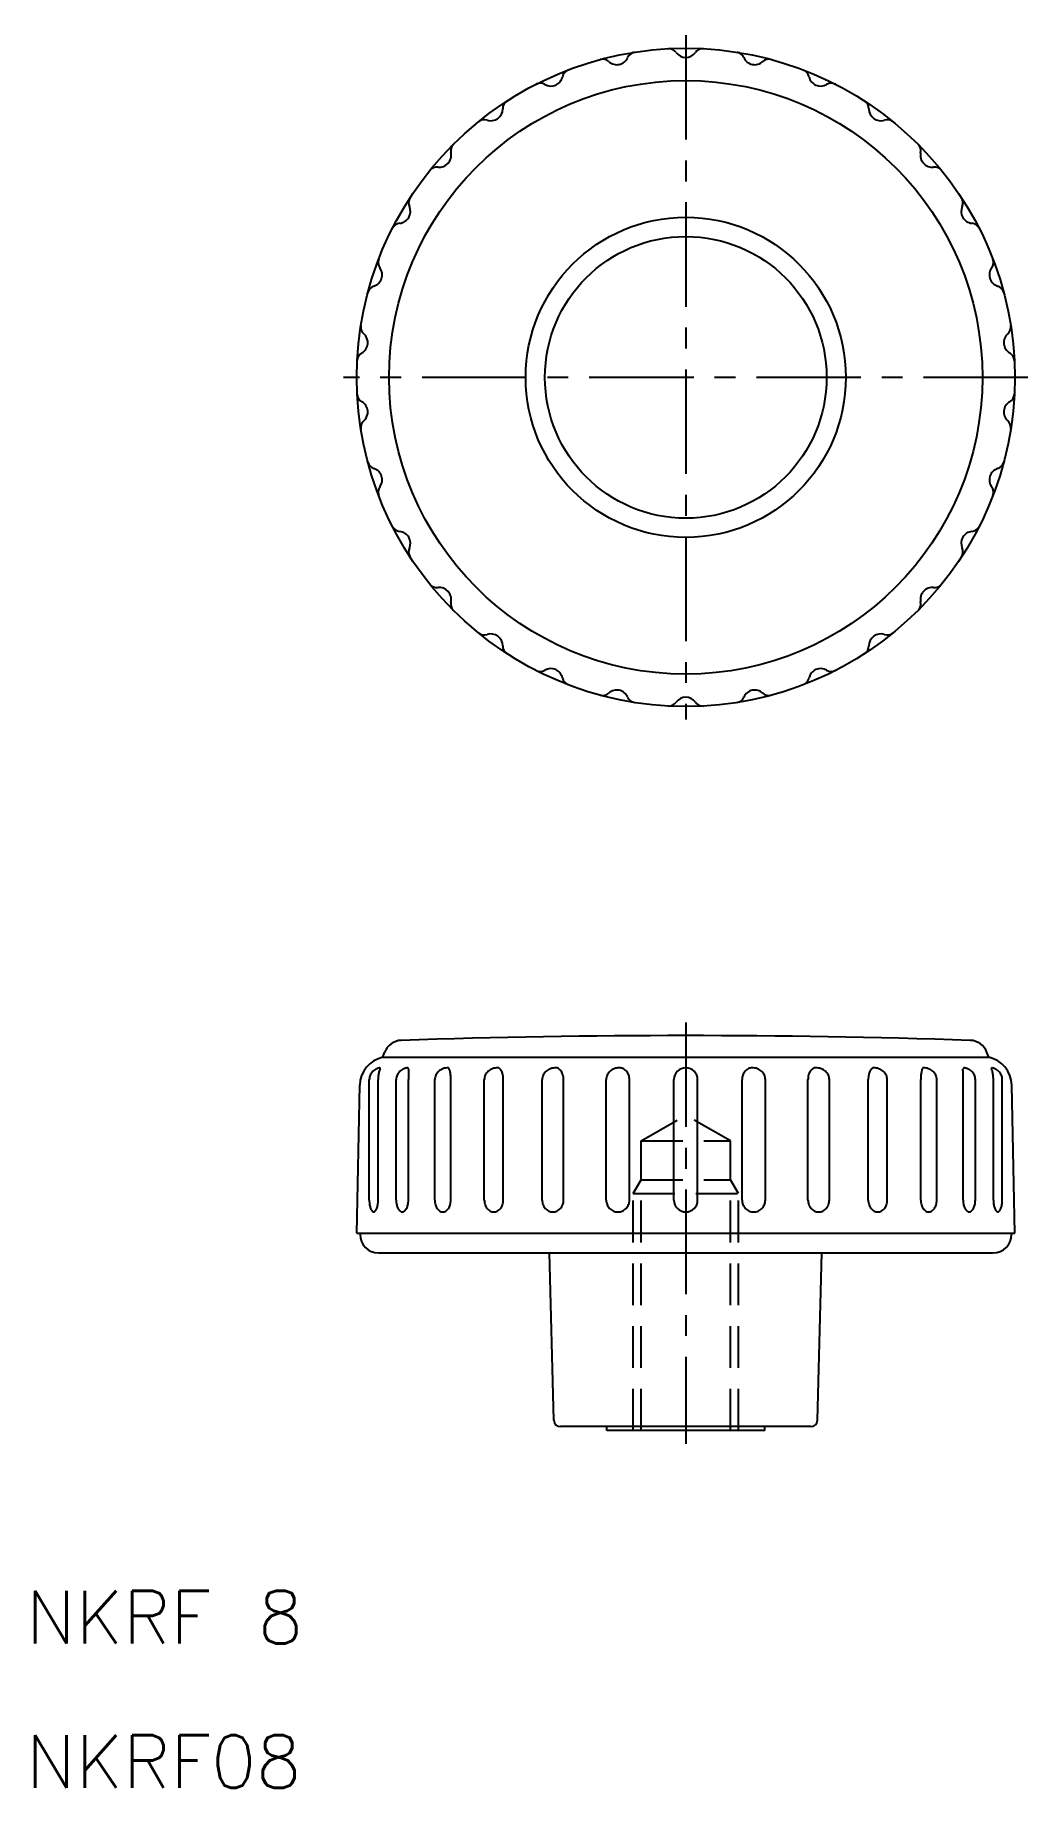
# Model space of a CAD drawing. Extents: x 63 to 139, y 90 to 223.
import ezdxf
from ezdxf.enums import TextEntityAlignment as Align

# ---------------------------------------------------------------- set-up
doc = ezdxf.new("R2010")
doc.units = 0
doc.header["$LTSCALE"] = 0.25
doc.linetypes.add('CENTER', pattern=[50.8, 31.75, -6.35, 6.35, -6.35])
doc.linetypes.add('DASHED', pattern=[19.05, 12.7, -6.35])
doc.layers.get('0').update_dxf_attribs({"linetype": 'CONTINUOUS'})
doc.layers.add('CENTER', color=1, linetype='CENTER')
doc.styles.get("Standard").update_dxf_attribs({"font": 'txt.shx'})

msp = doc.modelspace()

# ---------------------------------------------------------------- linework, layer by layer
at = {"color": 7, "linetype": 'CONTINUOUS'}
for p, q in [((89.860274, 145.355106), (89.993245, 145.72044)), ((89.860274, 145.355106), (135.893181, 145.355106)), ((101.368501, 145.355106), (101.368501, 145.355205)), ((112.876727, 145.355106), (112.876827, 145.355106)), ((135.893181, 145.355106), (135.76021, 145.72044)), ((87.876728, 132.000311), (88.104414, 143.244848)), ((88.828743, 134.507903), (88.828743, 143.656417)), ((89.502934, 134.507903), (89.502934, 143.656417)), ((90.874344, 134.507903), (90.874344, 143.656417)), ((91.800531, 134.507903), (91.800531, 143.656417)), ((93.805224, 134.507903), (93.805224, 143.656417)), ((95.023827, 134.507903), (95.023827, 143.656417)), ((97.568309, 134.507903), (97.568309, 143.656417)), ((99.011522, 134.507903), (99.011522, 143.656417)), ((101.966857, 134.507903), (101.966857, 143.656417)), ((103.591661, 134.507903), (103.591661, 143.656417)), ((106.828491, 134.507903), (106.828491, 143.656417)), ((108.601927, 134.507903), (108.601927, 143.656417)), ((111.976728, 134.507903), (111.976728, 143.656417)), ((113.776728, 134.507903), (113.776728, 143.656417)), ((117.151528, 134.507903), (117.151528, 143.656417)), ((118.924965, 134.507903), (118.924965, 143.656417)), ((122.161795, 134.507903), (122.161795, 143.656417)), ((123.786599, 134.507903), (123.786599, 143.656417)), ((126.741934, 134.507903), (126.741934, 143.656417)), ((128.185147, 134.507903), (128.185147, 143.656417)), ((130.729628, 134.507903), (130.729628, 143.656417)), ((131.948231, 134.507903), (131.948231, 143.656417)), ((133.952924, 134.507903), (133.952924, 143.656417)), ((134.879111, 134.507903), (134.879111, 143.656417)), ((136.250521, 134.507903), (136.250521, 143.656417)), ((136.924713, 134.507903), (136.924713, 143.656417)), ((137.876728, 132.000311), (137.649042, 143.244848)), ((87.876728, 132.000311), (137.876728, 132.000311)), ((88.126728, 132.000311), (88.126728, 131.90031)), ((137.626728, 132.000311), (137.626728, 131.90031)), ((89.526728, 130.500311), (136.226728, 130.500311)), ((102.863977, 117.787222), (102.531074, 130.500311)), ((122.889478, 117.787222), (123.222382, 130.500311)), ((122.389649, 117.30031), (103.363806, 117.30031)), ((106.876728, 117.00031), (106.876728, 117.30031)), ((118.876728, 117.00031), (118.876728, 117.30031)), ((118.876728, 117.00031), (106.876728, 117.00031))]:
    msp.add_line(p, q, dxfattribs=at)
at = {"color": 3, "linetype": 'DASHED'}
for p, q in [((109.476728, 139.000311), (112.876728, 140.963302)), ((116.276728, 139.000311), (112.876728, 140.963302)), ((109.476728, 117.00031), (109.476728, 139.000311)), ((109.476728, 139.000311), (116.276728, 139.000311)), ((116.276728, 117.00031), (116.276728, 139.000311)), ((108.876728, 135.000311), (109.476728, 136.03954)), ((109.476728, 136.03954), (116.276728, 136.03954)), ((116.876728, 135.000311), (116.276728, 136.03954)), ((108.876728, 117.00031), (108.876728, 135.000311)), ((108.876728, 135.000311), (116.876728, 135.000311)), ((116.876728, 117.00031), (116.876728, 135.000311))]:
    msp.add_line(p, q, dxfattribs=at)
at = {"color": 7, "linetype": 'CONTINUOUS'}
for radius in [25, 22.540023, 12.160796, 10.7]:
    msp.add_circle((112.876728, 196.999689), radius, dxfattribs=at)
for centre, radius, start, end in [((106.561496, 220.464724), 0.7, 47.746592, 105.063303), ((107.637353, 221.64901), 0.9, 227.746592, 336.253408), ((109.10189, 221.004702), 0.7, 98.936697, 156.253408), ((111.578154, 221.264967), 0.7, 35.746592, 93.063303), ((112.876728, 222.19969), 0.9, 215.746592, 324.253408), ((114.175302, 221.264967), 0.7, 86.936697, 144.253408), ((116.651566, 221.004702), 0.7, 23.746592, 81.063303), ((118.116102, 221.64901), 0.9, 203.746592, 312.253408), ((119.19196, 220.464724), 0.7, 74.936697, 132.253408), ((102.626964, 220.021036), 0.9, 239.746592, 348.253408), ((104.193456, 219.695302), 0.7, 110.936697, 168.253408), ((121.559999, 219.695302), 0.7, 11.746592, 69.063303), ((123.126491, 220.021036), 0.9, 191.746592, 300.253408), ((101.820844, 218.638946), 0.7, 59.746592, 117.063303), ((123.932612, 218.638946), 0.7, 62.936697, 120.253408), ((98.064539, 217.386917), 0.9, 251.746592, 0.253408), ((99.664524, 217.393994), 0.7, 122.936697, 180.253408), ((126.088932, 217.393994), 0.7, 359.746592, 57.063303), ((127.688916, 217.386917), 0.9, 179.746592, 288.253408), ((97.563387, 215.867429), 0.7, 71.746592, 129.063303), ((128.190069, 215.867429), 0.7, 50.936697, 108.253408), ((95.713028, 214.201358), 0.7, 134.936697, 192.253408), ((130.040428, 214.201358), 0.7, 347.746592, 45.063303), ((94.149478, 213.86178), 0.9, 263.746592, 12.253408), ((131.603977, 213.86178), 0.9, 167.746592, 276.253408), ((93.975196, 212.271301), 0.7, 83.746592, 141.063303), ((131.778259, 212.271301), 0.7, 38.936697, 96.253408), ((92.511668, 210.256926), 0.7, 146.936697, 204.253408), ((133.241788, 210.256926), 0.7, 335.746592, 33.063303), ((91.052888, 209.59969), 0.9, 275.746592, 24.253408), ((134.700568, 209.59969), 0.9, 155.746592, 264.253408), ((91.213094, 208.00773), 0.7, 95.746592, 153.063303), ((134.540362, 208.00773), 0.7, 26.936697, 84.253408), ((88.910103, 204.786917), 0.9, 287.746592, 36.253408), ((90.200359, 205.733091), 0.7, 158.936697, 216.253408), ((136.843352, 204.786917), 0.9, 143.746592, 252.253408), ((135.553097, 205.733091), 0.7, 323.746592, 21.063303), ((89.397796, 203.263055), 0.7, 107.746592, 165.063303), ((136.35566, 203.263055), 0.7, 14.936697, 72.253408), ((88.880116, 200.827563), 0.7, 170.936697, 228.253408), ((87.814776, 199.633806), 0.9, 299.746592, 48.253408), ((137.938679, 199.633806), 0.9, 131.746592, 240.253408), ((136.87334, 200.827563), 0.7, 311.746592, 9.063303), ((88.60864, 198.244642), 0.7, 119.746592, 177.063303), ((137.144816, 198.244642), 0.7, 2.936697, 60.253408), ((88.60864, 195.754738), 0.7, 182.936697, 240.253408), ((87.814776, 194.365573), 0.9, 311.746592, 60.253408), ((137.938679, 194.365573), 0.9, 119.746592, 228.253408), ((137.144816, 195.754738), 0.7, 299.746592, 357.063303), ((88.880116, 193.171818), 0.7, 131.746592, 189.063303), ((136.87334, 193.171818), 0.7, 350.936697, 48.253408), ((89.397796, 190.736324), 0.7, 194.936697, 252.253408), ((136.35566, 190.736324), 0.7, 287.746592, 345.063303), ((88.910103, 189.212461), 0.9, 323.746592, 72.253408), ((136.843352, 189.212461), 0.9, 107.746592, 216.253408), ((90.200359, 188.266289), 0.7, 143.746592, 201.063303), ((135.553097, 188.266289), 0.7, 338.936697, 36.253408), ((91.213094, 185.991649), 0.7, 206.936697, 264.253408), ((91.052888, 184.399689), 0.9, 335.746592, 84.253408), ((134.700568, 184.399689), 0.9, 95.746592, 204.253408), ((134.540362, 185.991649), 0.7, 275.746592, 333.063303), ((92.511668, 183.742452), 0.7, 155.746592, 213.063303), ((133.241788, 183.742452), 0.7, 326.936697, 24.253408), ((93.975196, 181.728078), 0.7, 218.936697, 276.253408), ((131.778259, 181.728078), 0.7, 263.746592, 321.063303), ((94.149478, 180.137599), 0.9, 347.746592, 96.253408), ((95.713028, 179.798022), 0.7, 167.746592, 225.063303), ((130.040428, 179.798022), 0.7, 314.936697, 12.253408), ((131.603977, 180.137599), 0.9, 83.746592, 192.253408), ((97.563387, 178.13195), 0.7, 230.936697, 288.253408), ((98.064539, 176.612461), 0.9, 359.746592, 108.253408), ((127.688916, 176.612461), 0.9, 71.746592, 180.253408), ((128.190069, 178.13195), 0.7, 251.746592, 309.063303), ((99.664524, 176.605384), 0.7, 179.746592, 237.063303), ((126.088932, 176.605384), 0.7, 302.936697, 0.253408), ((101.820844, 175.360432), 0.7, 242.936697, 300.253408), ((102.626964, 173.978344), 0.9, 11.746592, 120.253408), ((123.126491, 173.978344), 0.9, 59.746592, 168.253408), ((123.932612, 175.360432), 0.7, 239.746592, 297.063303), ((104.193456, 174.304077), 0.7, 191.746592, 249.063303), ((107.637353, 172.35037), 0.9, 23.746592, 132.253408), ((118.116102, 172.35037), 0.9, 47.746592, 156.253408), ((121.559999, 174.304077), 0.7, 290.936697, 348.253408), ((106.561496, 173.534655), 0.7, 254.936697, 312.253408), ((109.10189, 172.994677), 0.7, 203.746592, 261.063303), ((111.578154, 172.734411), 0.7, 266.936697, 324.253408), ((112.876728, 171.799689), 0.9, 35.746592, 144.253408), ((114.175302, 172.734411), 0.7, 215.746592, 273.063303), ((116.651566, 172.994677), 0.7, 278.936697, 336.253408), ((119.19196, 173.534655), 0.7, 227.746592, 285.063303), ((91.308815, 145.241613), 1.4, 91.905609, 160), ((112.876728, -502.999689), 650, 88.094391, 91.905609), ((134.44464, 145.241613), 1.4, 20, 88.094391), ((90.303963, 143.20031), 2.2, 101.635018, 178.84), ((135.449493, 143.20031), 2.2, 1.16, 78.364982), ((89.693774, 143.656417), 0.865031, 156.665323, 180), ((89.728879, 143.641274), 0.903264, 133.836616, 156.665323), ((89.751454, 143.617763), 0.935858, 111.688952, 133.836616), ((89.766054, 143.581053), 0.975364, 99.479316, 111.688952), ((92.577309, 143.656417), 3.074375, 173.095232, 180), ((91.17659, 143.826042), 1.663423, 163.703414, 173.095232), ((90.302788, 144.081503), 0.753043, 149.109691, 163.703414), ((89.613655, 144.493781), 0.05, 329.109691, 99.479316), ((91.721238, 143.656417), 0.846894, 156.20771, 180), ((91.775141, 143.632652), 0.905804, 133.21302, 156.20771), ((91.809844, 143.595713), 0.956486, 111.26348, 133.21302), ((91.83231, 143.537983), 1.018435, 97.179915, 111.26348), ((91.717519, 144.449216), 0.1, 356.316779, 97.179915), ((117.288549, 143.656417), 25.488017, 179.16206, 180), ((104.56111, 143.842567), 12.759217, 177.97773, 179.16206), ((96.986821, 144.110015), 5.180208, 176.316779, 177.97773), ((94.607506, 143.656417), 0.802282, 155.00228, 180), ((94.709596, 143.608817), 0.914923, 131.617124, 155.00228), ((94.775523, 143.534607), 1.014189, 110.202477, 131.617124), ((94.818308, 143.418334), 1.138083, 90, 110.202477), ((94.818308, 144.490331), 0.066086, 28.867766, 90), ((94.103927, 144.096497), 0.881835, 12.863174, 28.867766), ((92.948072, 143.832552), 2.067443, 5.403384, 12.863174), ((91.085938, 143.656417), 3.93789, 0, 5.403384), ((98.361432, 143.656417), 0.793123, 154.739602, 180), ((98.473792, 143.6034), 0.917364, 131.278132, 154.739602), ((98.546401, 143.520688), 1.027424, 109.98205, 131.278132), ((98.593546, 143.391032), 1.165386, 90, 109.98205), ((98.593546, 144.347201), 0.209216, 48.270254, 90), ((98.301749, 144.020038), 0.647602, 24.910978, 48.270254), ((97.829931, 143.800917), 1.167818, 10.88886, 24.910978), ((97.078768, 143.656417), 1.932754, 0, 10.88886), ((102.759286, 143.656417), 0.79243, 154.719476, 180), ((102.87243, 143.602981), 0.917557, 131.252287, 154.719476), ((102.945549, 143.519612), 1.028448, 109.965313, 131.252287), ((102.993027, 143.388921), 1.167497, 90, 109.965313), ((102.993027, 144.149661), 0.406757, 58.087886, 90), ((102.845894, 143.913392), 0.685093, 33.629802, 58.087886), ((102.612486, 143.758141), 0.965418, 15.4036, 33.629802), ((102.243271, 143.656417), 1.34839, 0, 15.4036), ((107.64406, 143.656417), 0.815569, 155.373823, 180), ((107.731488, 143.616342), 0.911745, 132.10191, 155.373823), ((107.787894, 143.55392), 0.995876, 110.520662, 132.10191), ((107.824474, 143.45619), 1.100227, 90, 110.520662), ((107.824474, 143.881796), 0.674622, 64.382088, 90), ((107.772192, 143.772762), 0.795542, 40.821676, 64.382088), ((107.690552, 143.702238), 0.903424, 19.687875, 40.821676), ((107.562492, 143.656417), 1.039435, 0, 19.687875), ((112.876728, 143.656417), 0.9, 0, 180), ((118.190963, 143.656417), 1.039435, 160.312125, 180), ((118.062903, 143.702238), 0.903424, 139.178324, 160.312125), ((117.981264, 143.772762), 0.795542, 115.617912, 139.178324), ((117.928982, 143.881796), 0.674622, 90, 115.617912), ((117.928982, 143.45619), 1.100227, 69.479338, 90), ((117.965562, 143.55392), 0.995876, 47.89809, 69.479338), ((118.021968, 143.616342), 0.911745, 24.626177, 47.89809), ((118.109396, 143.656417), 0.815569, 0, 24.626177), ((123.510184, 143.656417), 1.34839, 164.5964, 180), ((123.14097, 143.758141), 0.965418, 146.370198, 164.5964), ((122.907562, 143.913392), 0.685093, 121.912114, 146.370198), ((122.760428, 144.149661), 0.406757, 90, 121.912114), ((122.760428, 143.388921), 1.167497, 70.034687, 90), ((122.807906, 143.519612), 1.028448, 48.747713, 70.034687), ((122.881025, 143.602981), 0.917557, 25.280524, 48.747713), ((122.994169, 143.656417), 0.79243, 0, 25.280524), ((128.674688, 143.656417), 1.932754, 169.11114, 180), ((127.923524, 143.800917), 1.167818, 155.089022, 169.11114), ((127.451707, 144.020038), 0.647602, 131.729746, 155.089022), ((127.159909, 144.347201), 0.209216, 90, 131.729746), ((127.159909, 143.391032), 1.165386, 70.01795, 90), ((127.207054, 143.520688), 1.027424, 48.721868, 70.01795), ((127.279663, 143.6034), 0.917364, 25.260398, 48.721868), ((127.392023, 143.656417), 0.793123, 0, 25.260398), ((134.667518, 143.656417), 3.93789, 174.596616, 180), ((132.805383, 143.832552), 2.067443, 167.136826, 174.596616), ((131.649528, 144.096497), 0.881835, 151.132234, 167.136826), ((130.935147, 144.490331), 0.066086, 90, 151.132234), ((130.935147, 143.418334), 1.138083, 69.797523, 90), ((130.977932, 143.534607), 1.014189, 48.382876, 69.797523), ((131.04386, 143.608817), 0.914923, 24.99772, 48.382876), ((131.145949, 143.656417), 0.802282, 0, 24.99772), ((134.035936, 144.449216), 0.1, 82.820085, 183.683221), ((128.766634, 144.110015), 5.180208, 2.02227, 3.683221), ((121.192346, 143.842567), 12.759217, 0.83794, 2.02227), ((108.464906, 143.656417), 25.488017, 0, 0.83794), ((133.921145, 143.537983), 1.018435, 68.73652, 82.820085), ((133.943611, 143.595713), 0.956486, 46.78698, 68.73652), ((133.978314, 143.632652), 0.905804, 23.79229, 46.78698), ((134.032217, 143.656417), 0.846894, 0, 23.79229), ((136.139801, 144.493781), 0.05, 80.520684, 210.890309), ((135.450668, 144.081503), 0.753043, 16.296586, 30.890309), ((135.987401, 143.581053), 0.975364, 68.311048, 80.520684), ((134.576865, 143.826042), 1.663423, 6.904768, 16.296586), ((133.176146, 143.656417), 3.074375, 0, 6.904768), ((136.002001, 143.617763), 0.935858, 46.163384, 68.311048), ((136.024576, 143.641274), 0.903264, 23.334677, 46.163384), ((136.059681, 143.656417), 0.865031, 0, 23.334677), ((91.226873, 134.507903), 2.39813, 180, 188.818789), ((87.104804, 134.507903), 2.39813, 351.181211, 0), ((92.618229, 134.507903), 1.743884, 180, 192.031595), ((90.056647, 134.507903), 1.743884, 347.968405, 0), ((95.13001, 134.507903), 1.324786, 180, 195.664735), ((93.699041, 134.507903), 1.324786, 344.335265, 0), ((98.687492, 134.507903), 1.119184, 180, 198.371856), ((97.892338, 134.507903), 1.119184, 341.628144, 0), ((102.962099, 134.507903), 0.995242, 180, 200.500657), ((102.596419, 134.507903), 0.995242, 339.499343, 0), ((107.741679, 134.507903), 0.913188, 180, 202.200411), ((107.688739, 134.507903), 0.913188, 337.799589, 0), ((112.876728, 134.507903), 0.9, 180, 0), ((118.064716, 134.507903), 0.913188, 180, 202.200411), ((118.011777, 134.507903), 0.913188, 337.799589, 0), ((123.157037, 134.507903), 0.995242, 180, 200.500657), ((122.791357, 134.507903), 0.995242, 339.499343, 0), ((127.861117, 134.507903), 1.119184, 180, 198.371856), ((127.065963, 134.507903), 1.119184, 341.628144, 0), ((132.054414, 134.507903), 1.324786, 180, 195.664735), ((130.623445, 134.507903), 1.324786, 344.335265, 0), ((135.696808, 134.507903), 1.743884, 180, 192.031595), ((133.135227, 134.507903), 1.743884, 347.968405, 0), ((138.648651, 134.507903), 2.39813, 180, 188.818789), ((134.526583, 134.507903), 2.39813, 351.181211, 0), ((90.202088, 134.348915), 1.361085, 188.818789, 200.533474), ((89.560289, 134.108529), 0.675745, 200.533474, 222.12132), ((89.165838, 133.751848), 0.143944, 222.12132, 270), ((89.165838, 133.751848), 0.143944, 270, 317.87868), ((88.771388, 134.108529), 0.675745, 317.87868, 339.466526), ((88.129589, 134.348915), 1.361085, 339.466526, 351.181211), ((91.984136, 134.372758), 1.09555, 192.031595, 207.228019), ((91.585261, 134.167517), 0.646969, 207.228019, 231.165801), ((91.337438, 133.859664), 0.25176, 231.165801, 270), ((91.337438, 133.859664), 0.25176, 270, 308.834199), ((91.089614, 134.167517), 0.646969, 308.834199, 332.771981), ((90.690739, 134.372758), 1.09555, 332.771981, 347.968405), ((94.777826, 134.409143), 0.959017, 195.664735, 214.09807), ((94.555086, 134.258349), 0.690033, 214.09807, 238.540235), ((94.414526, 134.028612), 0.420708, 238.540235, 270), ((94.414526, 134.028612), 0.420708, 270, 301.459765), ((94.273965, 134.258349), 0.690033, 301.459765, 325.90193), ((94.051225, 134.409143), 0.959017, 325.90193, 344.335265), ((98.492701, 134.443211), 0.913931, 198.371856, 218.722118), ((98.368871, 134.343926), 0.755212, 218.722118, 242.678481), ((98.289915, 134.191093), 0.58319, 242.678481, 270), ((98.289915, 134.191093), 0.58319, 270, 297.321519), ((98.21096, 134.343926), 0.755212, 297.321519, 321.277882), ((98.087129, 134.443211), 0.913931, 321.277882, 341.628144), ((102.872853, 134.474536), 0.899962, 200.500657, 222.071589), ((102.815852, 134.423082), 0.823174, 222.071589, 245.350724), ((102.779259, 134.343336), 0.735433, 245.350724, 270), ((102.779259, 134.343336), 0.735433, 270, 294.649276), ((102.742665, 134.423082), 0.823174, 294.649276, 317.928411), ((102.685665, 134.474536), 0.899962, 317.928411, 339.499343), ((107.728797, 134.502647), 0.899275, 202.200411, 224.574094), ((107.720537, 134.494508), 0.887679, 224.574094, 247.197245), ((107.715209, 134.481835), 0.873932, 247.197245, 270), ((107.715209, 134.481835), 0.873932, 270, 292.802755), ((107.709881, 134.494508), 0.887679, 292.802755, 315.425906), ((107.701621, 134.502647), 0.899275, 315.425906, 337.799589), ((118.051835, 134.502647), 0.899275, 202.200411, 224.574094), ((118.043574, 134.494508), 0.887679, 224.574094, 247.197245), ((118.038246, 134.481835), 0.873932, 247.197245, 270), ((118.038246, 134.481835), 0.873932, 270, 292.802755), ((118.032919, 134.494508), 0.887679, 292.802755, 315.425906), ((118.024658, 134.502647), 0.899275, 315.425906, 337.799589), ((123.067791, 134.474536), 0.899962, 200.500657, 222.071589), ((123.01079, 134.423082), 0.823174, 222.071589, 245.350724), ((122.974197, 134.343336), 0.735433, 245.350724, 270), ((122.974197, 134.343336), 0.735433, 270, 294.649276), ((122.937603, 134.423082), 0.823174, 294.649276, 317.928411), ((122.880603, 134.474536), 0.899962, 317.928411, 339.499343), ((127.666326, 134.443211), 0.913931, 198.371856, 218.722118), ((127.542496, 134.343926), 0.755212, 218.722118, 242.678481), ((127.46354, 134.191093), 0.58319, 242.678481, 270), ((127.46354, 134.191093), 0.58319, 270, 297.321519), ((127.384585, 134.343926), 0.755212, 297.321519, 321.277882), ((127.260754, 134.443211), 0.913931, 321.277882, 341.628144), ((131.702231, 134.409143), 0.959017, 195.664735, 214.09807), ((131.47949, 134.258349), 0.690033, 214.09807, 238.540235), ((131.33893, 134.028612), 0.420708, 238.540235, 270), ((131.33893, 134.028612), 0.420708, 270, 301.459765), ((131.198369, 134.258349), 0.690033, 301.459765, 325.90193), ((130.975629, 134.409143), 0.959017, 325.90193, 344.335265), ((135.062716, 134.372758), 1.09555, 192.031595, 207.228019), ((134.663841, 134.167517), 0.646969, 207.228019, 231.165801), ((134.416018, 133.859664), 0.25176, 231.165801, 270), ((134.416018, 133.859664), 0.25176, 270, 308.834199), ((134.168194, 134.167517), 0.646969, 308.834199, 332.771981), ((133.769319, 134.372758), 1.09555, 332.771981, 347.968405), ((137.623866, 134.348915), 1.361085, 188.818789, 200.533474), ((136.982068, 134.108529), 0.675745, 200.533474, 222.12132), ((136.587617, 133.751848), 0.143944, 222.12132, 270), ((136.587617, 133.751848), 0.143944, 270, 317.87868), ((136.193166, 134.108529), 0.675745, 317.87868, 339.466526), ((135.551367, 134.348915), 1.361085, 339.466526, 351.181211), ((89.526728, 131.90031), 1.4, 180, 270), ((136.226728, 131.90031), 1.4, 270, 0), ((103.363806, 117.80031), 0.5, 181.5, 270), ((122.389649, 117.80031), 0.5, 270, 358.5)]:
    msp.add_arc(centre, radius, start, end, dxfattribs=at)
at = {"layer": 'CENTER', "color": 1, "linetype": 'CENTER'}
for p, q in [((112.876728, 222.999689), (112.876728, 170.999689)), ((138.876728, 196.999689), (86.876728, 196.999689)), ((112.876728, 148.000311), (112.876728, 116.00031))]:
    msp.add_line(p, q, dxfattribs=at)

# ---------------------------------------------------------------- texts
at = {"color": 7, "linetype": 'CONTINUOUS'}
for s, p in [('NKRF 8', (62.746693, 102.830983)), ('NKRF08', (62.746693, 91.854527))]:
    msp.add_text(s, height=4, dxfattribs=at).set_placement(p, align=Align.MIDDLE_LEFT)

doc.saveas('drawing.dxf')
